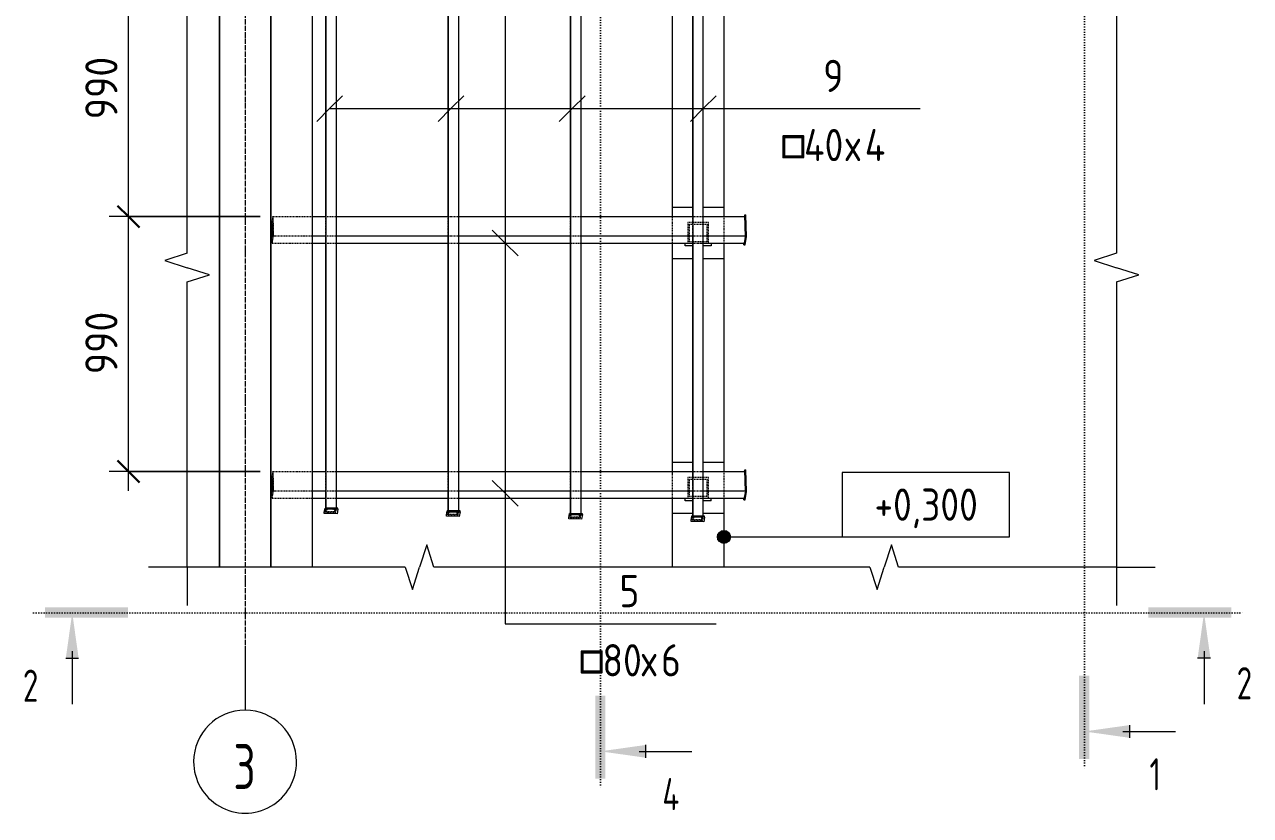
# Model space of a CAD drawing. Header units: millimetres. Extents: x 18265 to 85480, y -42500 to 14888.
# Drawn here: x 18473 to 23236, y 938 to 4009 of the extents above; entities that cross this region are included whole.
import ezdxf

# ---------------------------------------------------------------- set-up
doc = ezdxf.new("R2010")
doc.units = ezdxf.units.MM
for name, pattern in [('01 Штриховая _4 мм_', [6, 3.5, -2.5]), ('02 Штрихпунктирная _20 мм_', [25, 20, -2.5, 0, -2.5]), ('04 Пунктир 10мм', [10, 0, -10])]:
    doc.linetypes.add(name, pattern=pattern)
for name, color, linetype, lineweight in [('AA_Dim', 7, 'Continuous', 9), ('AA_Dim-50', 7, 'Continuous', 9), ('AA_Oformlenie', 7, 'Continuous', 9), ('AA_Razrez', 7, 'Continuous', 9), ('AA_Vinoska', 7, 'Continuous', 9), ('AA_Visotnaya otmetka', 7, 'Continuous', 9), ('AF_Balki', 7, 'Continuous', 20), ('AF_Stena', 7, '01 Штриховая _4 мм_', 20), ('AF_Stena_Опалубка', 253, 'Continuous', 20), ('AF_Stena_Опалубка_Существующая', 253, 'Continuous', 20), ('KR_Colonna_KG', 7, 'Continuous', 20), ('Оси', 7, 'Continuous', 9)]:
    doc.layers.add(name, color=color, linetype=linetype, lineweight=lineweight)
doc.styles.add('ISOCPEUR', font='isocpeur.TTF', dxfattribs={"width": 0.7, "height": 175})
doc.styles.add('ISOCPEUR_1', font='isocpeur.TTF', dxfattribs={"width": 0.7, "height": 125})
doc.styles.add('ISOCPEUR_2', font='isocpeur.TTF', dxfattribs={"width": 0.85, "height": 125})
doc.styles.add('ISOCPEUR_3', font='isocpeur.TTF', dxfattribs={"width": 0.9, "height": 125})
doc.styles.add('ISOCPEUR_4', font='isocpeur.TTF', dxfattribs={"width": 0.85, "height": 125})
doc.dimstyles.new('05_Округл_5мм__прозр_', dxfattribs={"dimscale": 304.8, "dimtxt": 125.344371, "dimasz": 0.278871, "dimexe": 0.246063, "dimexo": 0.164042, "dimgap": 0.016404, "dimtad": 1, "dimdec": 0, "dimrnd": 5, "dimdsep": 46, "dimtxsty": 'ISOCPEUR_3', "dimblk1": 'OBLIQUE', "dimblk2": 'OBLIQUE', "dimsah": 1, "dimcen": 0.09, "dimdle": 0.246063, "dimazin": 0, "dimtfac": 1, "dimtdec": 4, "dimtix": 1, "dimtmove": 0, "dimatfit": 3, "dimfxl": 1, "dimtvp": 1, "dimtolj": 1, "dimtzin": 0, "dimlwd": 18, "dimlwe": 18, "dimarcsym": 2})

# ---------------------------------------------------------------- blocks, each defined once
blk = doc.blocks.new('354_Прокат Лист _НесКаркас_РабПлоск_ - 354_Прокат Лист _НесКаркас_РабПлоск_-4002182-КР_ПЛ_Км_3')
at = {"layer": 'AF_Balki'}
for p, q in [((-50, 22.5), (-50, 100)), ((-50, 100), (10.5, 100)), ((113.3, 100), (150, 100)), ((150, 100), (150, 22.5)), ((-50, -100), (-50, -20)), ((150, -20), (150, -100)), ((10.5, -100), (-50, -100)), ((150, -100), (113.3, -100))]:
    blk.add_line(p, q, dxfattribs=at)
blk = doc.blocks.new('354_Прокат Лист _НесКаркас_РабПлоск_ - 354_Прокат Лист _НесКаркас_РабПлоск_-4002391-КР_ПЛ_Км_3')
at = {"layer": 'AF_Balki'}
for p, q in [((0, 50), (0, 20)), ((0, 50), (10.5, 50)), ((0, -22.5), (0, -50)), ((0, -50), (10.5, -50))]:
    blk.add_line(p, q, dxfattribs=at)
blk = doc.blocks.new('354_Прокат Лист _НесКаркас_РабПлоск_ - 354_Прокат Лист _НесКаркас_РабПлоск_-V2-КР_ПЛ_Км_3')
at = {"layer": 'AF_Balki'}
for q in [(19430.1, 2350.4), (19430.1, 2093.4)]:
    blk.add_line((19430.1, 2162.9), q, dxfattribs=at)
blk = doc.blocks.new('354_Прокат Лист _НесКаркас_РабПлоск_ - 354_Прокат Лист _НесКаркас_РабПлоск_-V3-КР_ПЛ_Км_3')
at = {"layer": 'AF_Balki'}
for p, q in [((0, 22.5), (0, 50)), ((0, 50), (10.5, 50)), ((0, -50), (0, -20)), ((10.5, -50), (0, -50))]:
    blk.add_line(p, q, dxfattribs=at)
blk = doc.blocks.new('354_Прокат Лист _НесКаркас_РабПлоск_ - 354_Прокат Лист _НесКаркас_РабПлоск_-4003038-КР_ПЛ_Км_3')
at = {"layer": 'AF_Balki'}
for p, q in [((21270.5, 2273.3), (21271.6, 2279.6)), ((21271.7, 2279.8), (21275.6, 2279.8)), ((21273.8, 2195.4), (21271.7, 2279.8)), ((21277.7, 2195.4), (21275.6, 2279.8)), ((21273.8, 2195.4), (21268.1, 2164.1)), ((21272.1, 2164.1), (21277.7, 2195.4)), ((21277.7, 2195.4), (21273.8, 2195.4)), ((21268.1, 2164.1), (21267.9, 2170.5)), ((21268.1, 2164.1), (21272.1, 2164.1))]:
    blk.add_line(p, q, dxfattribs=at)
blk = doc.blocks.new('354_Прокат Лист _НесКаркас_РабПлоск_ - 354_Прокат Лист _НесКаркас_РабПлоск_-4003191-КР_ПЛ_Км_3')
at = {"layer": 'AF_Balki'}
for p, q in [((21062.3, 2083.7), (21065.4, 2100.8)), ((21062.3, 2079.9), (21065.4, 2097.3)), ((21115.3, 2100), (21065.4, 2101)), ((21065.4, 2101), (21065.4, 2097.3)), ((21065.4, 2097.3), (21115.3, 2096.2)), ((21115.3, 2096.2), (21112.2, 2078.8)), ((21115.3, 2096.2), (21115.3, 2100)), ((21062.3, 2079.9), (21062.3, 2083.7)), ((21112.2, 2078.8), (21062.3, 2079.9))]:
    blk.add_line(p, q, dxfattribs=at)
blk = doc.blocks.new('253_Профиль гнутый сварной квадратный _НесКаркас_Балка_ - Балка_80х6-3812223-КР_ПЛ_Км_3')
at = {"layer": 'AF_Balki', "linetype": '01 Штриховая _4 мм_'}
for p, q in [((19438.2, 2273.1), (19433.2, 2245.5)), ((19433.2, 2245.5), (19435, 2170.5)), ((19433.7, 2241.9), (19437.9, 2265.4)), ((19435.3, 2178.2), (19433.7, 2241.9)), ((19433.7, 2241.9), (19438.5, 2241.9)), ((19438, 2265.6), (19439.5, 2201.9)), ((19440.1, 2198.3), (19438.2, 2273.3)), ((19438.2, 2273.3), (19590, 2273.3)), ((19642.7, 2273.3), (19685, 2273.3)), ((20117.7, 2273.3), (20160, 2273.3)), ((20592.7, 2273.3), (20635, 2273.3)), ((21067.6, 2273.3), (21110, 2273.3)), ((21271.7, 2273.3), (21273.6, 2198.3)), ((19435, 2170.5), (19440.1, 2198.3)), ((19439.5, 2201.9), (19435.3, 2178.2)), ((19440.1, 2198.3), (19590, 2198.3)), ((19642.7, 2198.3), (19685, 2198.3)), ((20117.7, 2198.3), (20160, 2198.3)), ((20592.7, 2198.3), (20635, 2198.3)), ((21067.6, 2198.3), (21110, 2198.3)), ((21273.6, 2198.3), (21268.5, 2170.5)), ((19435, 2170.5), (19590, 2170.5)), ((19642.6, 2170.5), (19685, 2170.5)), ((20117.6, 2170.5), (20160, 2170.5)), ((20592.6, 2170.5), (20635, 2170.5)), ((21067.6, 2170.5), (21110, 2170.5))]:
    blk.add_line(p, q, dxfattribs=at)
at = {"layer": 'AF_Balki'}
for p, q in [((19590.1, 2273.3), (19642.7, 2273.3)), ((19685, 2273.3), (20117.7, 2273.3)), ((20160, 2273.3), (20592.7, 2273.3)), ((20635, 2273.3), (21067.6, 2273.3)), ((21110, 2273.3), (21271.7, 2273.3)), ((19590.1, 2198.3), (19642.7, 2198.3)), ((19685, 2198.3), (20117.7, 2198.3)), ((20160, 2198.3), (20592.7, 2198.3)), ((20635, 2198.3), (21067.6, 2198.3)), ((21110, 2198.3), (21273.6, 2198.3)), ((19590.1, 2170.5), (19642.6, 2170.5)), ((19685, 2170.5), (20117.6, 2170.5)), ((20160, 2170.5), (20592.6, 2170.5)), ((20635, 2170.5), (21067.6, 2170.5)), ((21110, 2170.5), (21268.5, 2170.5))]:
    blk.add_line(p, q, dxfattribs=at)
blk = doc.blocks.new('253_Профиль гнутый сварной квадратный _НесКаркас_Балка_ - Балка_40х4-3812224-КР_ПЛ_Км_3')
at = {"layer": 'AF_Balki'}
for p, q in [((21067.6, 4395), (21070.1, 4408.6)), ((21067.6, 4395), (21067.6, 3263.3)), ((21070.1, 4408.9), (21110, 4408)), ((21070.1, 2100.9), (21070.1, 4408.9)), ((21110, 2100.1), (21110, 4408)), ((21067.6, 3188.3), (21067.6, 2219)), ((21067.6, 2198.3), (21067.6, 2101))]:
    blk.add_line(p, q, dxfattribs=at)
at = {"layer": 'AF_Balki', "linetype": '01 Штриховая _4 мм_'}
for p, q in [((21067.6, 3263.3), (21067.6, 3188.4)), ((21067.6, 2219), (21067.6, 2198.4)), ((21067.6, 2100.9), (21067.6, 2085.3)), ((21070.1, 2099.2), (21067.6, 2085.3)), ((21070.1, 2099.2), (21070.1, 2100.9)), ((21110, 2098.3), (21070.1, 2099.2)), ((21071.8, 2086.6), (21073.8, 2097.7)), ((21073.8, 2097.7), (21105.8, 2097)), ((21103.8, 2085.9), (21103.8, 2097.1)), ((21105.8, 2097), (21103.8, 2085.9)), ((21107.5, 2084.4), (21110, 2098.3)), ((21110, 2098.3), (21110, 2100)), ((21067.6, 2085.3), (21107.5, 2084.4)), ((21103.8, 2085.9), (21071.8, 2086.6))]:
    blk.add_line(p, q, dxfattribs=at)
blk = doc.blocks.new('253_Профиль гнутый сварной квадратный _НесКаркас_Балка_ - Балка_80х6-3820968-КР_ПЛ_Км_3')
at = {"layer": 'AF_Balki', "linetype": '01 Штриховая _4 мм_'}
for p, q in [((19438.2, 3263.1), (19433.2, 3235.5)), ((19433.7, 3231.9), (19437.9, 3255.4)), ((19438, 3255.6), (19439.5, 3191.9)), ((19440.1, 3188.3), (19438.2, 3263.3)), ((19438.2, 3263.3), (19590, 3263.3)), ((19642.8, 3263.3), (19685, 3263.3)), ((20117.8, 3263.3), (20160, 3263.3)), ((20592.8, 3263.3), (20635, 3263.3)), ((21067.7, 3263.3), (21110, 3263.3)), ((21271.7, 3263.3), (21273.6, 3188.3)), ((19433.2, 3235.5), (19435, 3160.5)), ((19435.3, 3168.2), (19433.7, 3231.9)), ((19433.7, 3231.9), (19438.5, 3231.9)), ((19439.5, 3191.9), (19435.3, 3168.2)), ((19435, 3160.5), (19440.1, 3188.3)), ((19435, 3160.5), (19590, 3160.5)), ((19440.1, 3188.3), (19590, 3188.3)), ((19642.6, 3160.5), (19685, 3160.5)), ((19642.8, 3188.3), (19685, 3188.3)), ((20117.6, 3160.5), (20160, 3160.5)), ((20117.8, 3188.3), (20160, 3188.3)), ((20592.6, 3160.5), (20635, 3160.5)), ((20592.8, 3188.3), (20635, 3188.3)), ((21067.6, 3160.5), (21110, 3160.5)), ((21067.7, 3188.3), (21110, 3188.3)), ((21273.6, 3188.3), (21268.5, 3160.5))]:
    blk.add_line(p, q, dxfattribs=at)
at = {"layer": 'AF_Balki'}
for p, q in [((19590.1, 3263.3), (19642.7, 3263.3)), ((19685, 3263.3), (20117.7, 3263.3)), ((20160, 3263.3), (20592.7, 3263.3)), ((20635, 3263.3), (21067.6, 3263.3)), ((21110, 3263.3), (21271.7, 3263.3)), ((19590.1, 3188.3), (19642.7, 3188.3)), ((19590.1, 3160.5), (19642.6, 3160.5)), ((19685, 3188.3), (20117.7, 3188.3)), ((19685, 3160.5), (20117.6, 3160.5)), ((20160, 3188.3), (20592.7, 3188.3)), ((20160, 3160.5), (20592.6, 3160.5)), ((20635, 3188.3), (21067.7, 3188.3)), ((20635, 3160.5), (21067.6, 3160.5)), ((21110, 3188.3), (21273.6, 3188.3)), ((21110, 3160.5), (21268.5, 3160.5))]:
    blk.add_line(p, q, dxfattribs=at)
blk = doc.blocks.new('253_Профиль гнутый сварной квадратный _НесКаркас_Балка_ - Балка_40х4-3812227-КР_ПЛ_Км_3')
at = {"layer": 'AF_Balki'}
for p, q in [((19642.6, 4425.7), (19645.1, 4439.4)), ((19645.1, 4439.6), (19685, 4438.8)), ((19645.1, 2131.7), (19645.1, 4439.6)), ((19685, 2130.8), (19685, 4438.8)), ((19642.6, 4425.7), (19642.6, 4253)), ((19642.6, 4178), (19642.6, 3263.3)), ((19642.6, 3187.5), (19642.6, 2273.3)), ((19642.6, 2198.3), (19642.6, 2131.7))]:
    blk.add_line(p, q, dxfattribs=at)
at = {"layer": 'AF_Balki', "linetype": '01 Штриховая _4 мм_'}
for p, q in [((19642.6, 4253), (19642.6, 4178.1)), ((19642.6, 3263.3), (19642.6, 3187.6)), ((19642.6, 2273.3), (19642.6, 2198.4)), ((19642.6, 2131.7), (19642.6, 2116.1)), ((19645.1, 2129.9), (19642.6, 2116.1)), ((19642.6, 2116.1), (19682.5, 2115.2)), ((19645.1, 2129.9), (19645.1, 2131.6)), ((19685, 2129.1), (19645.1, 2129.9)), ((19646.8, 2117.4), (19648.8, 2128.5)), ((19678.8, 2116.7), (19646.8, 2117.4)), ((19648.8, 2128.5), (19680.8, 2127.8)), ((19680.8, 2127.8), (19678.8, 2116.7)), ((19678.8, 2116.7), (19678.8, 2127.8)), ((19682.5, 2115.2), (19685, 2129.1)), ((19685, 2129.1), (19685, 2130.8))]:
    blk.add_line(p, q, dxfattribs=at)
blk = doc.blocks.new('253_Профиль гнутый сварной квадратный _НесКаркас_Балка_ - Балка_40х4-3812228-КР_ПЛ_Км_3')
at = {"layer": 'AF_Balki'}
for p, q in [((20117.6, 4415.3), (20120.1, 4428.9)), ((20117.6, 4415.3), (20117.6, 4253)), ((20120.1, 4429.2), (20160, 4428.3)), ((20120.1, 2121.2), (20120.1, 4429.2)), ((20160, 2120.4), (20160, 4428.3)), ((20117.6, 4178), (20117.6, 3263.3)), ((20117.6, 3187.5), (20117.6, 2273.3)), ((20117.6, 2198.3), (20117.6, 2121.3))]:
    blk.add_line(p, q, dxfattribs=at)
at = {"layer": 'AF_Balki', "linetype": '01 Штриховая _4 мм_'}
for p, q in [((20117.6, 4253), (20117.6, 4178.1)), ((20117.6, 3263.3), (20117.6, 3187.5)), ((20117.6, 2273.3), (20117.6, 2198.4)), ((20117.6, 2121.3), (20117.6, 2105.6)), ((20120.1, 2119.5), (20117.6, 2105.6)), ((20117.6, 2105.6), (20157.5, 2104.7)), ((20120.1, 2119.5), (20120.1, 2121.2)), ((20160, 2118.6), (20120.1, 2119.5)), ((20121.8, 2106.9), (20123.8, 2118)), ((20153.8, 2106.2), (20121.8, 2106.9)), ((20123.8, 2118), (20155.8, 2117.3)), ((20153.8, 2106.2), (20153.8, 2117.4)), ((20155.8, 2117.3), (20153.8, 2106.2)), ((20157.5, 2104.7), (20160, 2118.6)), ((20160, 2118.6), (20160, 2120.3))]:
    blk.add_line(p, q, dxfattribs=at)
blk = doc.blocks.new('253_Профиль гнутый сварной квадратный _НесКаркас_Балка_ - Балка_40х4-3812229-КР_ПЛ_Км_3')
at = {"layer": 'AF_Balki'}
for p, q in [((20592.6, 4404.9), (20595.1, 4418.5)), ((20592.6, 4404.9), (20592.6, 4253)), ((20595.1, 4418.8), (20635, 4417.9)), ((20595.1, 2110.8), (20595.1, 4418.8)), ((20635, 2109.9), (20635, 4417.9)), ((20592.6, 4178), (20592.6, 3263.3)), ((20592.6, 3187.4), (20592.6, 2273.3)), ((20592.6, 2198.3), (20592.6, 2110.9))]:
    blk.add_line(p, q, dxfattribs=at)
at = {"layer": 'AF_Balki', "linetype": '01 Штриховая _4 мм_'}
for p, q in [((20592.6, 4253), (20592.6, 4178.1)), ((20592.6, 3263.3), (20592.6, 3187.5)), ((20592.6, 2273.3), (20592.6, 2198.4)), ((20592.6, 2110.8), (20592.6, 2095.2)), ((20595.1, 2109.1), (20592.6, 2095.2)), ((20595.1, 2109.1), (20595.1, 2110.8)), ((20635, 2108.2), (20595.1, 2109.1)), ((20596.8, 2096.5), (20598.8, 2107.6)), ((20628.8, 2095.8), (20596.8, 2096.5)), ((20598.8, 2107.6), (20630.8, 2106.9)), ((20630.8, 2106.9), (20628.8, 2095.8)), ((20628.8, 2095.8), (20628.8, 2106.9)), ((20632.5, 2094.3), (20635, 2108.2)), ((20635, 2108.2), (20635, 2109.9)), ((20592.6, 2095.2), (20632.5, 2094.3))]:
    blk.add_line(p, q, dxfattribs=at)
blk = doc.blocks.new('011_Прямоугольник обрыва _ЭлУзла_ - 011_Прямоугольник обрыва _ЭлУзла_-3806993-КР_ПЛ_Км_3')
at = {"layer": 'AA_Oformlenie'}
for p, q in [((0, -1105.5), (0, 0)), ((0, 0), (847.6, 0)), ((958.9, 0), (2652.9, 0)), ((2764.2, 0), (3610.5, 0)), ((3610.5, 0), (3610.5, -1105.5)), ((0, -3429.2), (0, -1216.8)), ((3610.5, -1216.8), (3610.5, -3429.2)), ((0, -4647.3), (0, -3540.5)), ((3610.5, -3540.5), (3610.5, -4647.3)), ((847.6, -4647.3), (0, -4647.3)), ((2652.9, -4647.3), (958.9, -4647.3)), ((3610.5, -4647.3), (2764.2, -4647.3))]:
    blk.add_line(p, q, dxfattribs=at)
blk = doc.blocks.new('Ось сетки - d_4мм-2765513-КР_ПЛ_Км_3')
at = {"layer": 'Оси'}
for start, end in [(360, 180), (360, 180), (180, 360), (180, 360)]:
    blk.add_arc((0, 0), 4, start, end, dxfattribs=at)
blk = doc.blocks.new('Разрез - Номер узла_ спереди-394134-КР_ПЛ_Км_3')
at = {"layer": 'AA_Razrez'}
for points in [[(7.329, 0.404), (7.329, -0.394), (0.873, -0.394), (0.873, 0.404)], [(3.497, -3.533), (2.503, -3.533), (3, 0)]]:
    blk.add_hatch(color=256, dxfattribs=at).paths.add_polyline_path(points)
for p, q in [((2.503, -3.533), (3.497, -3.533)), ((3, -3), (3, -7.096))]:
    blk.add_line(p, q, dxfattribs=at)
blk = doc.blocks.new('Разрез - Номер узла_ сзади-394133-КР_ПЛ_Км_3')
at = {"layer": 'AA_Razrez'}
for points in [[(7.329, 0.404), (7.329, -0.394), (0.873, -0.394), (0.873, 0.404)], [(3.497, -3.533), (2.503, -3.533), (3, 0)]]:
    blk.add_hatch(color=256, dxfattribs=at).paths.add_polyline_path(points)
for p, q in [((2.503, -3.533), (3.497, -3.533)), ((3, -3), (3, -7.096))]:
    blk.add_line(p, q, dxfattribs=at)
blk = doc.blocks.new('Высотные отметки - Рамка вверх-400294-КР_ПЛ_Км_3')
at = {"layer": 'AA_Vinoska'}
for p, q in [((-13, 0), (-13, 5)), ((-13, 5), (0, 5)), ((0, 5), (0, 0)), ((0, 0), (-13, 0))]:
    blk.add_line(p, q, dxfattribs=at)
blk = doc.blocks.new('DIMBLOCK11-КР_ПЛ_Км_3')
at = {"layer": 'AA_Dim-50', "lineweight": 30}
for p, q in [((18877.2, 3263.3), (18834.7, 3305.8)), ((18877.2, 3263.3), (18919.7, 3220.8)), ((18877.2, 2273.3), (18834.7, 2315.8)), ((18877.2, 2273.3), (18919.7, 2230.8))]:
    blk.add_line(p, q, dxfattribs=at)
at = {"layer": 'AA_Dim-50', "lineweight": 18}
for p, q in [((19388.2, 3263.3), (18802.2, 3263.3)), ((18877.2, 2198.3), (18877.2, 3263.3)), ((18877.2, 3263.3), (19388.2, 3263.3)), ((19388.2, 2273.3), (18802.2, 2273.3)), ((18877.2, 2273.3), (19388.2, 2273.3))]:
    blk.add_line(p, q, dxfattribs=at)
at = {"layer": 'AA_Dim-50', "color": 0, "lineweight": 18, "insert": (18709.3, 2651.2), "char_height": 125, "width": 280.961, "attachment_point": 1, "rotation": 90, "line_spacing_factor": 1.135194, "style": 'ISOCPEUR_3'}
blk.add_mtext('990', dxfattribs=at)
blk = doc.blocks.new('_Oblique')
at = {"color": 0, "linetype": 'ByBlock', "lineweight": -2}
blk.add_line((-0.5, -0.5), (0.5, 0.5), dxfattribs=at)
blk = doc.blocks.new('DIMBLOCK12-КР_ПЛ_Км_3')
at = {"layer": 'AA_Dim-50', "lineweight": 30}
for p, q in [((18877.2, 4253), (18834.7, 4295.5)), ((18877.2, 4253), (18919.7, 4210.5)), ((18877.2, 3263.3), (18834.7, 3305.8)), ((18877.2, 3263.3), (18919.7, 3220.8))]:
    blk.add_line(p, q, dxfattribs=at)
at = {"layer": 'AA_Dim-50', "lineweight": 18}
for p, q in [((19388.2, 4253), (18802.2, 4253)), ((18877.2, 3263.3), (18877.2, 4253)), ((18877.2, 4253), (19388.2, 4253)), ((19388.2, 3263.3), (18802.2, 3263.3)), ((18877.2, 3263.3), (19388.2, 3263.3))]:
    blk.add_line(p, q, dxfattribs=at)
at = {"layer": 'AA_Dim-50', "color": 0, "lineweight": 18, "insert": (18709.3, 3641.1), "char_height": 125, "width": 280.961, "attachment_point": 1, "rotation": 90, "line_spacing_factor": 1.135194, "style": 'ISOCPEUR_3'}
blk.add_mtext('990', dxfattribs=at)
blk = doc.blocks.new('043_М_Балки_Полка - Позиция_Наименование_дп14 _засечка_-3988863-КР_ПЛ_Км_3')
at = {"layer": 'AA_Vinoska'}
blk.add_line((-7, 0), (7, 0), dxfattribs=at)

msp = doc.modelspace()

# ---------------------------------------------------------------- hatches: boundary and pattern name
at = {"layer": 'AA_Visotnaya otmetka'}
h = msp.add_hatch(color=256, dxfattribs=at)
edge = h.paths.add_edge_path()
edge.add_arc((21190.0616, 2019.7127), 25, 0, 360)

# ---------------------------------------------------------------- linework, layer by layer
at = {"layer": 'AA_Razrez', "linetype": '04 Пунктир 10мм'}
for p, q in [((20710.2554, 7258.5782), (20710.2554, 1037.0529)), ((22590.2554, 7161.6128), (22590.2554, 1114.2557)), ((18508.4507, 1725.5005), (23205.3254, 1725.5005))]:
    msp.add_line(p, q, dxfattribs=at)
at = {"layer": 'AA_Vinoska'}
for p, q in [((20340.0066, 4210.0841), (20340.0066, 1682.0418)), ((19658.1849, 3682.5597), (19708.1849, 3732.5597)), ((20129.4061, 3682.5597), (20179.4061, 3732.5597)), ((20600.5791, 3682.5597), (20650.5791, 3732.5597)), ((21110.0221, 3682.5597), (21160.0221, 3732.5597)), ((19658.1849, 3682.5597), (19608.1849, 3632.5597)), ((19658.1849, 3682.5597), (21252.1197, 3682.5597)), ((20129.4061, 3682.5597), (20079.4061, 3632.5597)), ((20129.4061, 3682.5597), (21252.1197, 3682.5597)), ((20600.5791, 3682.5597), (20550.5791, 3632.5597)), ((20600.5791, 3682.5597), (21252.1197, 3682.5597)), ((21110.0221, 3682.5597), (21060.0221, 3632.5597)), ((21110.0221, 3682.5597), (21252.1197, 3682.5597)), ((20340.3347, 3160.4727), (20290.3347, 3210.4727)), ((20340.3347, 3160.4727), (20390.3347, 3110.4727)), ((20340.3347, 3160.4727), (20340.3347, 1682.0418)), ((19104.596, 3120.8437), (19017.9458, 3092.6894)), ((22715.1232, 3120.8437), (22628.4731, 3092.6894)), ((19017.9458, 3092.6894), (19104.596, 3064.5351)), ((19191.1985, 3037.0351), (19104.596, 3064.5351)), ((22628.4731, 3092.6894), (22715.1232, 3064.5351)), ((22801.7258, 3037.0351), (22715.1232, 3064.5351)), ((19104.596, 3009.5351), (19191.1985, 3037.0351)), ((22715.1232, 3009.5351), (22801.7258, 3037.0351)), ((20340.317, 2189.176), (20290.317, 2239.176)), ((20340.317, 2189.176), (20390.317, 2139.176)), ((20340.317, 2189.176), (20340.317, 1682.0418)), ((20035.3821, 1989.3636), (20007.2278, 1902.7134)), ((20063.5365, 1902.7134), (20035.3821, 1989.3636)), ((21840.6457, 1989.3636), (21812.4914, 1902.7134)), ((21868.8001, 1902.7134), (21840.6457, 1989.3636)), ((19104.596, 1902.7134), (18954.596, 1902.7134)), ((19104.596, 1902.7134), (19104.596, 1752.7134)), ((19952.2278, 1902.7134), (19979.7278, 1816.1109)), ((19979.7278, 1816.1109), (20007.2278, 1902.7134)), ((21757.4914, 1902.7134), (21784.9914, 1816.1109)), ((21784.9914, 1816.1109), (21812.4914, 1902.7134)), ((22715.1232, 1902.7134), (22865.1232, 1902.7134)), ((22715.1232, 1902.7134), (22715.1232, 1752.7134)), ((20340.0066, 1682.0418), (20460.4887, 1682.0418)), ((20340.317, 1682.0418), (20460.4887, 1682.0418)), ((20340.3347, 1682.0418), (20460.4887, 1682.0418))]:
    msp.add_line(p, q, dxfattribs=at)
at = {"layer": 'AA_Visotnaya otmetka'}
for p, q in [((21190.0616, 2019.7127), (21424.131, 2019.7127)), ((21424.131, 2019.7127), (21649.7613, 2019.7127))]:
    msp.add_line(p, q, dxfattribs=at)
msp.add_circle((21190.0616, 2019.7127), 25, dxfattribs=at)
at = {"layer": 'AF_Stena'}
for p, q in [((20990.0616, 3160.5224), (20990.0616, 3263.2668)), ((21190.0616, 3263.2668), (21190.0616, 3160.5224)), ((20990.0616, 2170.5224), (20990.0616, 2273.2668)), ((21190.0616, 2273.2668), (21190.0616, 2170.5224))]:
    msp.add_line(p, q, dxfattribs=at)
at = {"layer": 'AF_Stena_Опалубка'}
for p, q in [((20990.0616, 3263.3164), (20990.0616, 4150.1606)), ((21190.0616, 4150.1606), (21190.0616, 3263.3164)), ((20990.0616, 2273.3164), (20990.0616, 3160.4727)), ((21190.0616, 3160.4727), (21190.0616, 2273.3164)), ((20990.0616, 1902.7134), (20990.0616, 2170.4727)), ((21190.0616, 2170.4727), (21190.0616, 1902.7134))]:
    msp.add_line(p, q, dxfattribs=at)
at = {"layer": 'AF_Stena_Опалубка_Существующая'}
for p, q in [((19230.0616, 6250), (19230.0616, 1902.7134)), ((19230.0616, 1902.7134), (19230.0616, 6250)), ((19430.0616, 1902.7134), (19430.0616, 6250)), ((19430.0616, 6090), (19430.0616, 1902.7134)), ((19430.0616, 1902.7134), (19430.0616, 6090)), ((19590.0616, 6090), (19590.0616, 1902.7134))]:
    msp.add_line(p, q, dxfattribs=at)
at = {"layer": 'KR_Colonna_KG', "linetype": '01 Штриховая _4 мм_'}
for p, q in [((21050.0616, 3240), (21050.0616, 3160)), ((21130.0616, 3240), (21050.0616, 3240)), ((21130.0616, 3160), (21130.0616, 3240)), ((21056.0616, 3166), (21056.0616, 3234)), ((21056.0616, 3234), (21124.0616, 3234)), ((21124.0616, 3234), (21124.0616, 3166)), ((21050.0616, 3160), (21130.0616, 3160)), ((21124.0616, 3166), (21056.0616, 3166)), ((21050.0616, 2250), (21050.0616, 2170)), ((21130.0616, 2250), (21050.0616, 2250)), ((21056.0616, 2176), (21056.0616, 2244)), ((21056.0616, 2244), (21124.0616, 2244)), ((21124.0616, 2244), (21124.0616, 2176)), ((21130.0616, 2170), (21130.0616, 2250)), ((21050.0616, 2170), (21130.0616, 2170)), ((21124.0616, 2176), (21056.0616, 2176))]:
    msp.add_line(p, q, dxfattribs=at)
at = {"layer": 'Оси', "linetype": '02 Штрихпунктирная _20 мм_'}
msp.add_line((19330.0616, 6640), (19330.0616, 1596.9806), dxfattribs=at)
at = {"layer": 'Оси'}
msp.add_line((19330.0616, 1596.9806), (19330.0616, 1346.9806), dxfattribs=at)

# ---------------------------------------------------------------- block references
at = {"layer": 'AA_Oformlenie'}
msp.add_blockref('011_Прямоугольник обрыва _ЭлУзла_ - 011_Прямоугольник обрыва _ЭлУзла_-3806993-КР_ПЛ_Км_3', (19104.596, 6550), dxfattribs=at)
at = {"layer": 'AA_Razrez', "xscale": 49.99999999999998, "yscale": 49.99999999999998, "zscale": 49.99999999999998}
msp.add_blockref('Разрез - Номер узла_ спереди-394134-КР_ПЛ_Км_3', (18508.4507, 1725.5005), dxfattribs=at)
at = {"layer": 'AA_Razrez', "extrusion": (0, 0, -1), "xscale": 49.99999999999998, "yscale": 49.99999999999998, "zscale": 49.99999999999998}
msp.add_blockref('Разрез - Номер узла_ сзади-394133-КР_ПЛ_Км_3', (-23205.3254, 1725.5005), dxfattribs=at)
at = {"layer": 'AA_Razrez', "xscale": 49.99999999999998, "yscale": 49.99999999999998, "zscale": 49.99999999999998, "rotation": 89.99999999999947}
for p in [(22590.2554, 1114.2557), (20710.2554, 1037.0529)]:
    msp.add_blockref('Разрез - Номер узла_ спереди-394134-КР_ПЛ_Км_3', p, dxfattribs=at)
at = {"layer": 'AA_Vinoska', "xscale": 49.99999999999998, "yscale": 49.99999999999998, "zscale": 49.99999999999998}
for p in [(21602.1197, 3682.5597), (20810.4887, 1682.0418)]:
    msp.add_blockref('043_М_Балки_Полка - Позиция_Наименование_дп14 _засечка_-3988863-КР_ПЛ_Км_3', p, dxfattribs=at)
at = {"layer": 'AA_Vinoska', "extrusion": (0, 0, -1), "xscale": 49.99999999999998, "yscale": 49.99999999999998, "zscale": 49.99999999999998}
msp.add_blockref('Высотные отметки - Рамка вверх-400294-КР_ПЛ_Км_3', (-21649.7613, 2019.7127), dxfattribs=at)
at = {"layer": 'AF_Balki', "linetype": '01 Штриховая _4 мм_'}
for name in ['253_Профиль гнутый сварной квадратный _НесКаркас_Балка_ - Балка_40х4-3812227-КР_ПЛ_Км_3', '253_Профиль гнутый сварной квадратный _НесКаркас_Балка_ - Балка_40х4-3812228-КР_ПЛ_Км_3', '253_Профиль гнутый сварной квадратный _НесКаркас_Балка_ - Балка_40х4-3812229-КР_ПЛ_Км_3', '253_Профиль гнутый сварной квадратный _НесКаркас_Балка_ - Балка_40х4-3812224-КР_ПЛ_Км_3', '253_Профиль гнутый сварной квадратный _НесКаркас_Балка_ - Балка_80х6-3820968-КР_ПЛ_Км_3', '253_Профиль гнутый сварной квадратный _НесКаркас_Балка_ - Балка_80х6-3812223-КР_ПЛ_Км_3']:
    msp.add_blockref(name, (0, 0), dxfattribs=at)
at = {"layer": 'AF_Balki'}
for name, p in [('354_Прокат Лист _НесКаркас_РабПлоск_ - 354_Прокат Лист _НесКаркас_РабПлоск_-V2-КР_ПЛ_Км_3', (0, 989.9591)), ('354_Прокат Лист _НесКаркас_РабПлоск_ - 354_Прокат Лист _НесКаркас_РабПлоск_-4003038-КР_ПЛ_Км_3', (0, 990)), ('354_Прокат Лист _НесКаркас_РабПлоск_ - 354_Прокат Лист _НесКаркас_РабПлоск_-V2-КР_ПЛ_Км_3', (0, 0)), ('354_Прокат Лист _НесКаркас_РабПлоск_ - 354_Прокат Лист _НесКаркас_РабПлоск_-4003038-КР_ПЛ_Км_3', (0, 0)), ('354_Прокат Лист _НесКаркас_РабПлоск_ - 354_Прокат Лист _НесКаркас_РабПлоск_-4003191-КР_ПЛ_Км_3', (-1425, 30.7476)), ('354_Прокат Лист _НесКаркас_РабПлоск_ - 354_Прокат Лист _НесКаркас_РабПлоск_-4003191-КР_ПЛ_Км_3', (-950, 20.3065)), ('354_Прокат Лист _НесКаркас_РабПлоск_ - 354_Прокат Лист _НесКаркас_РабПлоск_-4003191-КР_ПЛ_Км_3', (-475, 9.8655)), ('354_Прокат Лист _НесКаркас_РабПлоск_ - 354_Прокат Лист _НесКаркас_РабПлоск_-4003191-КР_ПЛ_Км_3', (0, 0))]:
    msp.add_blockref(name, p, dxfattribs=at)
for name, p, rotation in [('354_Прокат Лист _НесКаркас_РабПлоск_ - 354_Прокат Лист _НесКаркас_РабПлоск_-4002182-КР_ПЛ_Км_3', (21090.0616, 3150), 89.99999999999962), ('354_Прокат Лист _НесКаркас_РабПлоск_ - 354_Прокат Лист _НесКаркас_РабПлоск_-V3-КР_ПЛ_Км_3', (21090.0616, 3150), 89.99999999999908), ('354_Прокат Лист _НесКаркас_РабПлоск_ - 354_Прокат Лист _НесКаркас_РабПлоск_-4002182-КР_ПЛ_Км_3', (21090.0616, 2160), 89.99999999999962)]:
    msp.add_blockref(name, p, dxfattribs=dict(at, rotation=rotation))
at = {"layer": 'AF_Balki', "extrusion": (0, 0, -1), "rotation": 90.00000000000084}
msp.add_blockref('354_Прокат Лист _НесКаркас_РабПлоск_ - 354_Прокат Лист _НесКаркас_РабПлоск_-4002391-КР_ПЛ_Км_3', (-21090.0616, 2160), dxfattribs=at)
at = {"layer": 'Оси', "xscale": 49.99999999999998, "yscale": 49.99999999999998, "zscale": 49.99999999999998, "rotation": 180}
msp.add_blockref('Ось сетки - d_4мм-2765513-КР_ПЛ_Км_3', (19330.0616, 1146.9806), dxfattribs=at)

# ---------------------------------------------------------------- texts
at = {"layer": 'AA_Razrez', "char_height": 125, "attachment_point": 1, "style": 'ISOCPEUR_1'}
for s, insert, width in [('\\fISOCPEUR|b0|i0|c204|p34|;\\W.7;2', (18466.8294, 1504.3163), 75.759469), ('\\fISOCPEUR|b0|i0|c204|p34|;\\W.7;2', (23182.1966, 1513.9034), 75.759469), ('\\fISOCPEUR|b0|i0|c204|p34|;\\W.7;1', (22843.6489, 1160.4939), 53.312219), ('\\fISOCPEUR|b0|i0|c204|p34|;\\W.7;4', (20951.0489, 1083.2911), 84.177187)]:
    msp.add_mtext(s, dxfattribs=dict(at, insert=insert, width=width))
at = {"layer": 'AA_Vinoska', "char_height": 125, "attachment_point": 1}
for s, insert, width, style in [('\\fISOCPEUR|b0|i0|c204|p34|;\\W.85;9', (21575.8749, 3872.2356), 91.993641, 'ISOCPEUR_2'), ('\\fISOCPEUR|b0|i0|c130|p34|;\\W.85;□', (21405.6624, 3603.6873), 115.843844, 'ISOCPEUR_4'), ('40', (21501.2431, 3603.6873), 194.208797, 'ISOCPEUR_2'), ('\\fISOCPEUR|b0|i0|c204|p34|;\\W.85;4', (21737.3838, 3603.6873), 102.215156, 'ISOCPEUR_2'), ('\\fISOCPEUR|b0|i0|c204|p34|;\\W.85;х', (21661.4814, 3603.6873), 91.993641, 'ISOCPEUR_2'), ('\\fISOCPEUR|b0|i0|c204|p34|;\\W.85;5', (20784.2439, 1871.7177), 91.993641, 'ISOCPEUR_2'), ('\\fISOCPEUR|b0|i0|c130|p34|;\\W.85;□', (20622.5314, 1603.1695), 115.843844, 'ISOCPEUR_4'), ('80', (20718.1122, 1603.1695), 183.987281, 'ISOCPEUR_2'), ('\\fISOCPEUR|b0|i0|c204|p34|;\\W.85;6', (20945.8192, 1603.1695), 91.993641, 'ISOCPEUR_2'), ('\\fISOCPEUR|b0|i0|c204|p34|;\\W.85;х', (20869.9169, 1603.1695), 91.993641, 'ISOCPEUR_2')]:
    msp.add_mtext(s, dxfattribs=dict(at, insert=insert, width=width, style=style))
at = {"layer": 'AA_Visotnaya otmetka', "insert": (21774.8452, 2207.5525), "char_height": 125, "width": 479.798668, "attachment_point": 1, "line_spacing_factor": 1.135194, "style": 'ISOCPEUR_2'}
msp.add_mtext('+0,300', dxfattribs=at)
at = {"layer": 'Оси', "insert": (19284.8019, 1215.5837), "char_height": 175, "width": 103.818531, "attachment_point": 1, "style": 'ISOCPEUR'}
msp.add_mtext('\\fISOCPEUR|b0|i0|c204|p34|;\\W.7;3', dxfattribs=at)

# ---------------------------------------------------------------- dimensions: what is measured, and where the dimension line sits
at = {"layer": 'AA_Dim', "lineweight": 18}
for base, p1, p2, override, picture, middle in [((18877.1884, 4253.0042), (19438.1968, 3263.3164), (19438.1968, 4253.0042), {"dimpost": '<>', "dimfxl": 989.687818}, 'DIMBLOCK12-КР_ПЛ_Км_3', (18809.6884, 3758.1603)), ((18877.1884, 3263.3164), (19438.1968, 2273.3164), (19438.1968, 3263.3164), {"dimpost": '<>', "dimfxl": 990}, 'DIMBLOCK11-КР_ПЛ_Км_3', (18809.6884, 2768.3164))]:
    dim = msp.add_linear_dim(base=base, p1=p1, p2=p2, angle=90, dimstyle='05_Округл_5мм__прозр_', override=override, dxfattribs=at)
    dim.commit()
    dim.dimension.update_dxf_attribs({"geometry": picture, "text_midpoint": middle})

doc.saveas('drawing.dxf')
